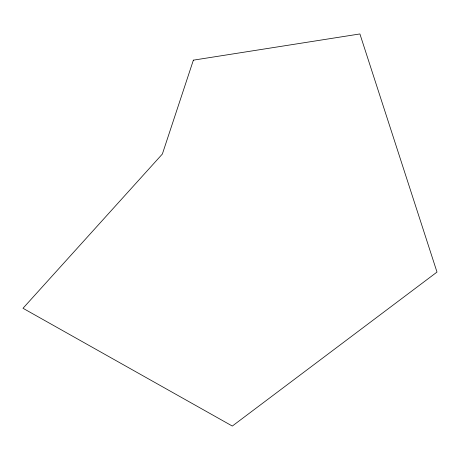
<?xml version="1.0" encoding="UTF-8"?>
<svg xmlns="http://www.w3.org/2000/svg" width="460" height="460" viewBox="0 0 460 460"><rect width="100%" height="100%" fill="white"/><g stroke="black" fill="none" stroke-linecap="round" stroke-linejoin="round"><path stroke-width="0.69" d="M193.373 60.157L162.363 154.037L23 308.275L232.317 426.052L437 272.078L359.904 33.948L193.373 60.157"/></g></svg>
